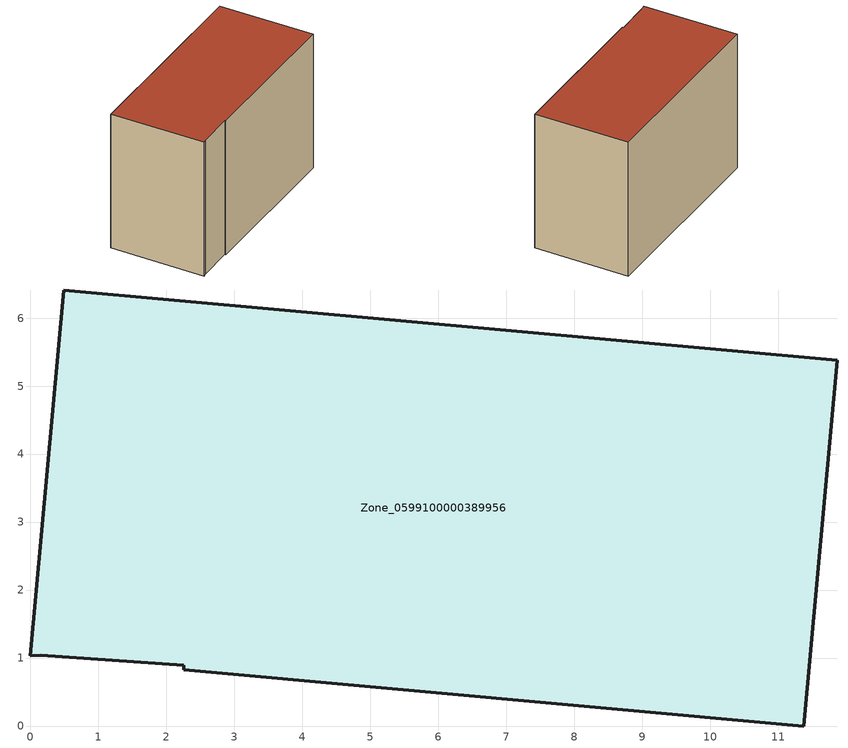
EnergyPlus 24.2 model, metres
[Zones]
Zone_0599100000389956
 floor ground (C_G): 11.38,0 2.25,0.83 2.25,0.89 0.15,1.04 0,1.03 0.49,6.41 11.87,5.38 z0
 wall outside (C_F): 0,1.03 0.15,1.04 2.25,0.89 2.25,0.83 11.38,0 11.87,5.38 0.49,6.41 0,1.03 z0:8.07
 roof outside (C_R): 2.25,0.83 11.38,0 11.87,5.38 0.49,6.41 0,1.03 0.15,1.04 2.25,0.89 z8.07
[BUILDING]
Pand.0599100000389956: North Axis=0; Terrain=City; Loads Convergence Tolerance Value=0.04; Temperature Convergence Tolerance Value=0.4; Solar Distribution=FullExterior; Maximum Number of Warmup Days=25; Minimum Number of Warmup Days=1
[Site:Location]
Rotterdam.The.Hague.AP_ZH_NLD Design_Conditions: Latitude=51.96; Longitude=4.45; Time Zone=1; Elevation=-4.5
[SITE:GROUNDTEMPERATURE:BUILDINGSURFACE]
18, 18, 18, 18, 18, 18, 18, 18, 18, 18, 18, 18
[MATERIAL] Thermal Absorptance=0.9; Solar Absorptance=0.7; Visible Absorptance=0.7
Name | Roughness | Thickness | Conductivity | Density | Specific Heat
G.TC.1992-2005 | MediumSmooth | 0.15 | 0.06 | 540 | 1210
F.TC.1992-2005 | Rough | 0.3 | 0.12 | 1920 | 840
R.TC.1992-2005 | MediumRough | 0.2 | 0.08 | 1500 | 1000
[CONSTRUCTION]
C_G: G.TC.1992-2005
C_F: F.TC.1992-2005
C_R: R.TC.1992-2005
[ZONE]
Zone_0599100000389956: Type=1; Multiplier=1; Ceiling Height=Autocalculate; Volume=Autocalculate; Floor Area=autocalculate; Part of Total Floor Area=Yes
[ZONEINFILTRATION:DESIGNFLOWRATE]
Infil_Zone_0599100000389956: Zone or ZoneList or Space or SpaceList=Zone_0599100000389956; Schedule=AlwaysOn; Design Flow Rate Calculation Method=Flow/Area; Flow Rate per Floor Area=0.0015; Constant Term Coefficient=1; Temperature Term Coefficient=0; Velocity Term Coefficient=0; Velocity Squared Term Coefficient=0
[HVACTEMPLATE:ZONE:IDEALLOADSAIRSYSTEM]
Zone_0599100000389956: Maximum Heating Supply Air Temperature=50; Minimum Cooling Supply Air Temperature=13; Maximum Heating Supply Air Humidity Ratio=0.0156; Minimum Cooling Supply Air Humidity Ratio=0.0077; Heating Limit=NoLimit; Cooling Limit=NoLimit; Dehumidification Control Type=ConstantSensibleHeatRatio; Cooling Sensible Heat Ratio=0.7; Dehumidification Setpoint=60; Humidification Control Type=None; Humidification Setpoint=30; Outdoor Air Method=None; Outdoor Air Flow Rate per Person=0.00944; Outdoor Air Flow Rate per Zone Floor Area=0; Outdoor Air Flow Rate per Zone=0; Demand Controlled Ventilation Type=None; Outdoor Air Economizer Type=NoEconomizer; Heat Recovery Type=None; Sensible Heat Recovery Effectiveness=0.7; Latent Heat Recovery Effectiveness=0.65
[ZONECONTROL:THERMOSTAT]
ThermostatControl_Zone_0599100000389956: Zone or ZoneList=Zone_0599100000389956; Control Type Schedule=DualSetpointControlType; Control 1=Thermostat_Zone_0599100000389956; Temperature Difference Between Cutout And Setpoint=0
[THERMOSTATSETPOINT:DUALSETPOINT]
Thermostat_Zone_0599100000389956: Heating Setpoint Temperature Schedule=HeatingSetpoint_Zone_0599100000389956; Cooling Setpoint Temperature Schedule=CoolingSetpoint_Zone_0599100000389956
[SCHEDULE:COMPACT]
HeatingSetpoint_Zone_0599100000389956: Through: 12/31, For: AllDays, Until: 24:00, 21
CoolingSetpoint_Zone_0599100000389956: Through: 12/31, For: AllDays, Until: 24:00, 24
DualSetpointControlType: Through: 12/31, For: AllDays, Until: 24:00, 4
AlwaysOn: Through: 12/31, For: AllDays, Until: 24:00, 1
